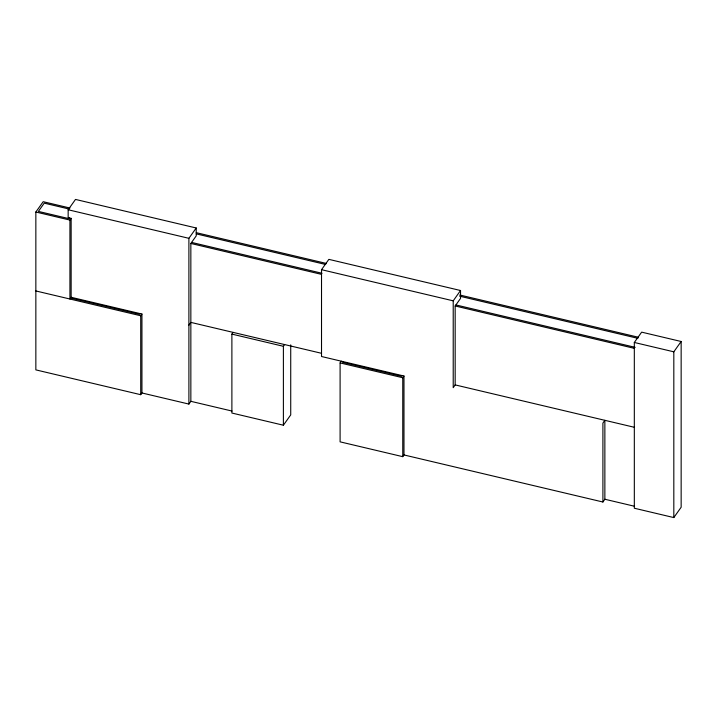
<?xml version="1.0" encoding="UTF-8"?>
<svg xmlns="http://www.w3.org/2000/svg" width="717" height="717" viewBox="0 0 717 717"><rect width="100%" height="100%" fill="white"/><g stroke="black" fill="none" stroke-linecap="round" stroke-linejoin="round"><path stroke-width="1.08" d="M141.939 392.97L188.903 404.074L190.856 401.323L190.847 243.457L196.225 235.875L196.225 227.988L75.491 199.425L68.16 209.758L68.16 217.654L71.144 218.353L69.925 220.074L69.925 299.007L71.144 297.286L141.939 314.037L141.939 392.97L140.72 394.691L35.85 369.882L35.85 212.017L43.181 201.692L69.979 208.029M69.352 217.932L68.868 218.622L38.377 211.407L44.239 203.144L69.199 209.05M188.903 404.074L188.894 238.313L196.225 227.988M140.156 313.616L139.663 314.306L70.651 297.976M140.72 394.691L140.72 315.758L141.939 314.037M188.894 325.142L190.856 322.39L321.315 353.248M290.726 344.85L290.726 414.892L283.394 425.217L231.887 413.037L231.887 334.104L233.106 332.383M341.328 361.198L340.1 362.919L340.1 441.851L402.757 456.666L403.976 454.945L403.976 376.022L321.521 356.51L321.521 269.691L328.852 259.357L460.538 290.51L460.538 298.397L455.17 305.98L455.17 384.904L453.216 387.664L453.216 300.835L460.538 290.51M283.394 425.217L283.394 346.293L284.622 344.563M343.12 361.619L342.627 362.309L401.699 376.282L402.183 375.591M402.757 456.666L402.757 377.742L403.976 376.022M634.321 342.475L641.652 332.141L681.15 341.489L681.15 507.242L673.819 517.575L634.33 508.228L634.321 342.475L673.819 351.814L681.15 341.489M602.907 502.008L604.861 499.247L604.861 420.323L602.907 423.075L602.907 502.008L403.976 454.945M196.279 232.675L326.11 263.39M459.687 294.983L638.229 337.214M196.252 233.876L325.715 264.501M459.651 296.184L637.897 338.343M68.16 209.758L188.894 238.313M321.521 269.691L453.216 300.835M191.582 242.418L322.032 273.276M455.895 304.94L635.19 347.351M190.847 243.457L321.306 274.315M455.17 305.98L634.455 348.381M35.85 212.017L69.925 220.074M455.17 384.904L634.482 427.323M231.887 334.104L283.394 346.293M35.85 290.95L140.72 315.758M340.1 362.919L402.757 377.742M190.856 401.323L232.021 411.056M604.861 499.247L634.491 506.256M673.819 351.814L673.819 517.575M71.144 218.353L71.144 297.286"/></g></svg>
